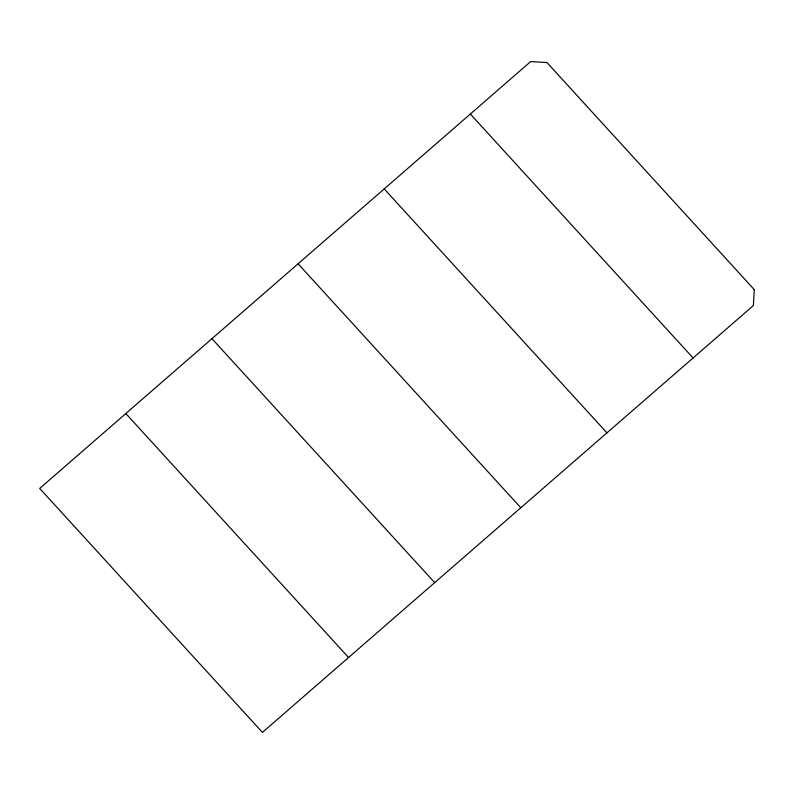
<?xml version="1.0" encoding="UTF-8"?>
<svg xmlns="http://www.w3.org/2000/svg" width="794" height="794" viewBox="0 0 794 794"><rect width="100%" height="100%" fill="white"/><g stroke="black" fill="none" stroke-linecap="round" stroke-linejoin="round"><path stroke-width="1.19" d="M470.346 114.028L693.073 357.975M384.217 188.912L606.944 432.859M298.087 263.797L520.814 507.743M211.958 338.681L434.685 582.627M125.829 413.565L348.556 657.511M754.3 289.661L753.367 305.561L262.427 732.396L39.7 488.439L530.64 61.604L546.927 62.528L754.3 289.661"/></g></svg>
